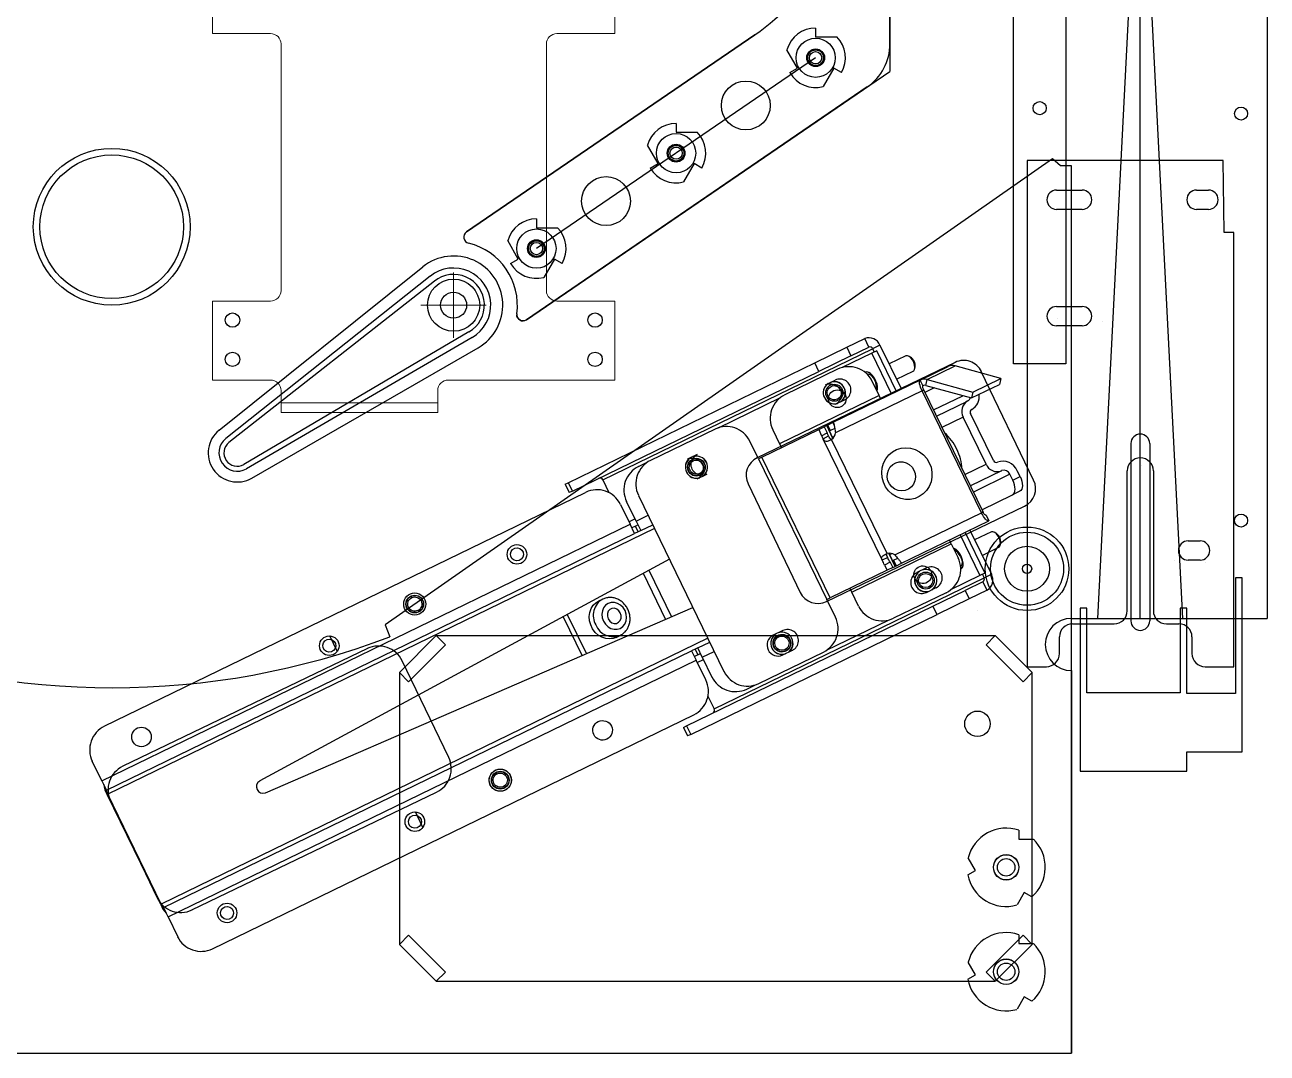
# Model space of a CAD drawing. Extents: x 375 to 395.3, y 512.5 to 558.5.
# Drawn here: x 383.35 to 395.25, y 512.5 to 522.35 of the extents above; entities that cross this region are included whole.
import ezdxf

# ---------------------------------------------------------------- set-up
doc = ezdxf.new("R2010")
doc.units = 0
doc.header["$LTSCALE"] = 2.6966
doc.header["$MEASUREMENT"] = 0
for name, color, linetype in [('Z0_BOTCOMP', 4, 'Continuous'), ('Z0_CUT250', 6, 'Continuous'), ('Z0_CUT500', 5, 'Continuous'), ('Z0_PLASTICS', 37, 'Continuous'), ('Z0_RUBBER', 6, 'Continuous'), ('Z0_TOPCOMP', 6, 'Continuous')]:
    doc.layers.add(name, color=color, linetype=linetype)

msp = doc.modelspace()

# ---------------------------------------------------------------- linework, layer by layer
at = {"layer": 'Z0_BOTCOMP', "color": 4, "linetype": 'Continuous', "lineweight": 25}
for p, q in [((392.821, 519.102), (392.821, 524.513)), ((393.321, 524.513), (393.321, 519.102)), ((390.925, 522.32), (390.925, 522.235)), ((390.925, 522.235), (391.128, 522.235)), ((390.752, 521.935), (390.65, 522.111)), ((390.678, 521.893), (390.752, 521.935)), ((391.098, 521.935), (390.997, 521.759)), ((391.172, 521.893), (391.098, 521.935)), ((389.588, 521.406), (389.588, 521.321)), ((389.588, 521.321), (389.791, 521.321)), ((389.415, 521.021), (389.313, 521.197)), ((389.341, 520.978), (389.415, 521.021)), ((389.761, 521.021), (389.659, 520.845)), ((389.835, 520.978), (389.761, 521.021)), ((392.95, 521.052), (392.95, 516.202)), ((394.83, 521.052), (392.95, 521.052)), ((394.837, 520.362), (394.83, 521.052)), ((393.233, 520.767), (393.478, 520.767)), ((394.573, 520.767), (394.688, 520.767)), ((393.14, 520.675), (393.14, 520.675)), ((393.57, 520.675), (393.57, 520.675)), ((394.48, 520.675), (394.48, 520.675)), ((394.78, 520.675), (394.78, 520.675)), ((393.478, 520.582), (393.233, 520.582)), ((394.688, 520.582), (394.573, 520.582)), ((388.25, 520.492), (388.25, 520.407)), ((388.25, 520.407), (388.453, 520.407)), ((388.077, 520.107), (387.976, 520.283)), ((394.93, 520.362), (394.837, 520.362)), ((394.93, 516.202), (394.93, 520.362)), ((388.003, 520.064), (388.077, 520.107)), ((388.423, 520.107), (388.322, 519.931)), ((388.497, 520.064), (388.423, 520.107)), ((393.233, 519.652), (393.478, 519.652)), ((393.478, 519.467), (393.233, 519.467)), ((393.241, 519.539), (393.241, 519.539)), ((393.67, 519.513), (393.67, 519.513)), ((391.224, 519.262), (391.395, 519.345)), ((391.434, 519.264), (391.395, 519.345)), ((388.885, 517.991), (391.471, 519.248)), ((390.917, 519.112), (391.224, 519.262)), ((391.463, 519.206), (391.18, 519.068)), ((391.224, 519.262), (391.263, 519.181)), ((391.263, 519.181), (391.434, 519.264)), ((391.51, 519.228), (391.463, 519.206)), ((391.653, 518.815), (391.463, 519.206)), ((391.541, 519.282), (391.471, 519.248)), ((391.471, 519.248), (391.486, 519.217)), ((391.7, 518.837), (391.51, 519.228)), ((391.541, 519.282), (391.746, 518.86)), ((388.556, 517.964), (390.917, 519.112)), ((390.956, 519.031), (390.917, 519.112)), ((391.263, 519.181), (390.956, 519.031)), ((391.788, 519.18), (391.629, 519.102)), ((391.789, 519.18), (391.788, 519.18)), ((391.804, 519.181), (391.789, 519.18)), ((391.82, 519.174), (391.804, 519.181)), ((391.833, 519.168), (391.816, 519.177)), ((391.837, 519.16), (391.82, 519.174)), ((391.852, 519.14), (391.837, 519.16)), ((391.865, 519.116), (391.852, 519.14)), ((391.873, 519.091), (391.865, 519.116)), ((391.876, 519.068), (391.873, 519.091)), ((391.992, 518.953), (392.261, 519.084)), ((392.698, 518.964), (392.261, 519.084)), ((393.321, 519.102), (392.821, 519.102)), ((388.595, 517.884), (390.956, 519.031)), ((391.134, 519.051), (390.63, 518.806)), ((391.414, 519.025), (391.399, 519.021)), ((391.414, 519.025), (391.399, 519.021)), ((391.415, 519.025), (391.402, 519.022)), ((391.432, 519.021), (391.414, 519.025)), ((391.433, 519.021), (391.414, 519.025)), ((391.433, 519.021), (391.415, 519.025)), ((391.452, 519.009), (391.432, 519.021)), ((391.452, 519.009), (391.433, 519.021)), ((391.452, 519.009), (391.433, 519.021)), ((391.471, 518.99), (391.452, 519.009)), ((391.471, 518.99), (391.452, 519.009)), ((391.471, 518.99), (391.452, 519.009)), ((391.489, 518.966), (391.471, 518.99)), ((391.489, 518.966), (391.471, 518.99)), ((391.489, 518.966), (391.471, 518.99)), ((391.503, 518.938), (391.489, 518.966)), ((391.503, 518.938), (391.489, 518.966)), ((391.503, 518.938), (391.489, 518.966)), ((391.7, 518.955), (391.86, 519.032)), ((391.86, 519.032), (391.865, 519.036)), ((391.865, 519.036), (391.873, 519.048)), ((391.873, 519.048), (391.876, 519.068)), ((391.875, 519.056), (391.878, 519.075)), ((391.927, 518.948), (392.195, 519.078)), ((391.02, 518.901), (391.112, 518.946)), ((391.927, 518.948), (391.091, 518.541)), ((391.945, 518.845), (391.115, 518.442)), ((391.533, 518.801), (391.468, 518.936)), ((391.513, 518.91), (391.503, 518.938)), ((391.513, 518.909), (391.503, 518.938)), ((391.513, 518.909), (391.503, 518.938)), ((391.518, 518.882), (391.513, 518.91)), ((391.518, 518.882), (391.513, 518.909)), ((391.518, 518.882), (391.513, 518.909)), ((391.513, 518.843), (391.517, 518.858)), ((391.513, 518.843), (391.517, 518.858)), ((391.513, 518.843), (391.517, 518.857)), ((391.517, 518.857), (391.518, 518.882)), ((391.517, 518.858), (391.518, 518.882)), ((391.517, 518.858), (391.518, 518.882)), ((391.92, 518.936), (391.923, 518.943)), ((391.92, 518.925), (391.92, 518.936)), ((391.921, 518.912), (391.92, 518.925)), ((391.925, 518.897), (391.921, 518.912)), ((391.923, 518.943), (391.927, 518.948)), ((391.93, 518.88), (391.925, 518.897)), ((391.953, 518.894), (391.927, 518.948)), ((391.937, 518.863), (391.93, 518.88)), ((391.945, 518.845), (391.937, 518.863)), ((391.96, 518.853), (391.945, 518.845)), ((392.513, 517.676), (391.945, 518.845)), ((391.951, 518.889), (391.952, 518.892)), ((391.951, 518.885), (391.951, 518.889)), ((391.951, 518.88), (391.951, 518.885)), ((391.952, 518.873), (391.951, 518.88)), ((391.952, 518.892), (391.953, 518.894)), ((391.955, 518.867), (391.952, 518.873)), ((391.957, 518.86), (391.955, 518.867)), ((391.96, 518.853), (391.957, 518.86)), ((392.529, 517.684), (391.96, 518.853)), ((392.061, 518.874), (391.971, 518.83)), ((391.979, 518.896), (391.992, 518.953)), ((391.979, 518.896), (392.417, 518.776)), ((391.992, 518.953), (392.43, 518.833)), ((392.417, 518.776), (392.685, 518.906)), ((392.43, 518.833), (392.698, 518.964)), ((392.698, 518.964), (392.685, 518.906)), ((389.994, 518.491), (390.587, 518.78)), ((391.533, 518.801), (390.58, 518.337)), ((391.204, 518.757), (391.112, 518.713)), ((391.551, 518.765), (391.533, 518.801)), ((392.053, 518.661), (392.335, 518.798)), ((392.082, 518.602), (392.381, 518.747)), ((392.381, 518.747), (392.381, 518.747)), ((392.43, 518.833), (392.417, 518.776)), ((392.628, 518.176), (392.409, 518.626)), ((392.42, 518.666), (392.42, 518.666)), ((390.954, 518.474), (391.008, 518.501)), ((391.031, 518.512), (391.008, 518.501)), ((391.008, 518.501), (391.036, 518.441)), ((391.035, 518.514), (391.031, 518.512)), ((391.031, 518.512), (391.091, 518.389)), ((391.031, 518.512), (391.031, 518.512)), ((391.091, 518.389), (391.031, 518.512)), ((391.041, 518.517), (391.035, 518.514)), ((391.061, 518.46), (391.035, 518.514)), ((391.091, 518.541), (391.041, 518.517)), ((391.068, 518.463), (391.041, 518.517)), ((391.102, 518.517), (391.091, 518.541)), ((392.339, 518.592), (392.135, 518.493)), ((392.558, 518.142), (392.339, 518.592)), ((389.961, 518.478), (389.343, 518.178)), ((390.409, 518.209), (390.954, 518.474)), ((390.514, 518.472), (390.58, 518.337)), ((390.954, 518.474), (390.982, 518.414)), ((390.982, 518.414), (391.036, 518.441)), ((390.995, 518.386), (391.562, 517.221)), ((390.996, 518.385), (391.049, 518.412)), ((391.061, 518.46), (391.057, 518.458)), ((391.068, 518.463), (391.061, 518.46)), ((391.11, 518.483), (391.068, 518.463)), ((391.609, 517.285), (391.078, 518.378)), ((391.086, 518.4), (391.106, 518.409)), ((390.377, 518.194), (390.295, 518.363)), ((390.58, 518.337), (390.598, 518.301)), ((391.625, 518.23), (391.66, 518.259)), ((391.66, 518.259), (391.7, 518.281)), ((391.7, 518.281), (391.744, 518.295)), ((391.744, 518.295), (391.789, 518.299)), ((391.789, 518.299), (391.835, 518.295)), ((391.835, 518.295), (391.879, 518.282)), ((391.879, 518.282), (391.921, 518.261)), ((391.921, 518.261), (391.958, 518.232)), ((392.231, 518.297), (392.246, 518.268)), ((392.246, 518.268), (392.258, 518.24)), ((389.229, 518.119), (389.312, 518.16)), ((389.791, 518.234), (389.698, 518.189)), ((390.409, 518.209), (390.377, 518.194)), ((390.377, 518.194), (391.033, 516.845)), ((391.065, 516.86), (390.409, 518.209)), ((391.562, 518.108), (391.576, 518.153)), ((391.576, 518.153), (391.597, 518.194)), ((391.597, 518.194), (391.625, 518.23)), ((391.639, 518.115), (391.663, 518.139)), ((391.663, 518.139), (391.692, 518.155)), ((391.692, 518.155), (391.725, 518.164)), ((391.725, 518.164), (391.759, 518.164)), ((391.759, 518.164), (391.792, 518.155)), ((391.792, 518.155), (391.822, 518.138)), ((391.822, 518.138), (391.848, 518.114)), ((391.958, 518.232), (391.989, 518.197)), ((391.989, 518.197), (392.014, 518.156)), ((392.014, 518.156), (392.031, 518.112)), ((392.354, 518.043), (392.558, 518.142)), ((392.666, 518.16), (392.666, 518.16)), ((389.79, 518), (389.882, 518.045)), ((391.558, 518.062), (391.562, 518.108)), ((391.562, 518.014), (391.558, 518.062)), ((391.575, 517.969), (391.562, 518.014)), ((391.611, 518.018), (391.612, 518.052)), ((391.618, 517.983), (391.611, 518.018)), ((391.612, 518.052), (391.622, 518.086)), ((391.622, 518.086), (391.639, 518.115)), ((391.848, 518.114), (391.867, 518.084)), ((391.867, 518.084), (391.878, 518.051)), ((391.882, 518.016), (391.876, 517.982)), ((391.878, 518.051), (391.882, 518.016)), ((392.039, 518.018), (392.03, 517.972)), ((392.031, 518.112), (392.039, 518.065)), ((392.039, 518.065), (392.039, 518.018)), ((392.705, 518.079), (392.407, 517.934)), ((392.786, 518.045), (392.436, 517.875)), ((392.705, 518.079), (392.705, 518.079)), ((392.813, 517.989), (392.786, 518.045)), ((392.813, 517.989), (392.883, 518.023)), ((392.883, 518.023), (392.856, 518.079)), ((392.883, 518.023), (392.893, 518)), ((393.91, 516.737), (393.91, 518.077)), ((394.051, 518.129), (394.051, 518.129)), ((394.16, 518.077), (394.16, 516.737)), ((388.526, 517.95), (388.556, 517.964)), ((388.526, 517.95), (388.565, 517.869)), ((388.556, 517.964), (388.595, 517.884)), ((388.885, 517.991), (388.944, 517.869)), ((391.595, 517.926), (391.575, 517.969)), ((391.624, 517.888), (391.595, 517.926)), ((391.634, 517.952), (391.618, 517.983)), ((391.656, 517.925), (391.634, 517.952)), ((391.684, 517.904), (391.656, 517.925)), ((391.716, 517.891), (391.684, 517.904)), ((391.815, 517.903), (391.784, 517.891)), ((391.842, 517.924), (391.815, 517.903)), ((391.863, 517.95), (391.842, 517.924)), ((391.876, 517.982), (391.863, 517.95)), ((392.013, 517.929), (391.988, 517.89)), ((392.03, 517.972), (392.013, 517.929)), ((392.823, 517.966), (392.813, 517.989)), ((392.83, 517.943), (392.823, 517.966)), ((392.834, 517.921), (392.83, 517.943)), ((392.835, 517.901), (392.834, 517.921)), ((392.834, 517.883), (392.835, 517.901)), ((392.899, 517.902), (392.892, 517.89)), ((392.893, 518), (392.9, 517.978)), ((392.904, 517.917), (392.899, 517.902)), ((392.9, 517.978), (392.904, 517.956)), ((392.904, 517.956), (392.905, 517.935)), ((392.905, 517.935), (392.904, 517.917)), ((384.111, 515.631), (388.72, 517.872)), ((388.595, 517.884), (388.565, 517.869)), ((389.205, 517.596), (389.113, 517.785)), ((389.227, 517.843), (390.047, 516.157)), ((391.658, 517.855), (391.624, 517.888)), ((391.698, 517.83), (391.658, 517.855)), ((391.741, 517.813), (391.698, 517.83)), ((391.75, 517.886), (391.716, 517.891)), ((391.786, 517.804), (391.741, 517.813)), ((391.784, 517.891), (391.75, 517.886)), ((391.832, 517.805), (391.786, 517.804)), ((391.877, 517.814), (391.832, 517.805)), ((391.918, 517.832), (391.877, 517.814)), ((391.956, 517.858), (391.918, 517.832)), ((391.988, 517.89), (391.956, 517.858)), ((392.518, 517.706), (392.812, 517.849)), ((392.882, 517.883), (392.812, 517.849)), ((392.812, 517.849), (392.821, 517.856)), ((392.821, 517.856), (392.829, 517.868)), ((392.829, 517.868), (392.834, 517.883)), ((392.892, 517.89), (392.882, 517.883)), ((389.055, 517.757), (389.147, 517.567)), ((391.682, 517.272), (392.513, 517.676)), ((392.529, 517.684), (392.513, 517.676)), ((392.522, 517.659), (392.513, 517.676)), ((392.532, 517.642), (392.522, 517.659)), ((392.532, 517.677), (392.529, 517.684)), ((392.536, 517.67), (392.532, 517.677)), ((392.54, 517.664), (392.536, 517.67)), ((392.544, 517.66), (392.54, 517.664)), ((392.548, 517.656), (392.544, 517.66)), ((392.552, 517.653), (392.548, 517.656)), ((384.088, 515.108), (389.147, 517.567)), ((389.136, 517.59), (389.194, 517.619)), ((389.19, 517.478), (389.147, 517.567)), ((389.199, 517.549), (389.164, 517.532)), ((389.199, 517.549), (389.222, 517.56)), ((389.225, 517.495), (389.199, 517.549)), ((389.205, 517.596), (389.32, 517.652)), ((389.205, 517.596), (389.249, 517.506)), ((389.249, 517.506), (389.364, 517.562)), ((391.742, 517.19), (392.583, 517.599)), ((392.542, 517.628), (392.532, 517.642)), ((392.552, 517.616), (392.542, 517.628)), ((392.555, 517.652), (392.552, 517.653)), ((392.561, 517.607), (392.552, 517.616)), ((392.557, 517.653), (392.555, 517.652)), ((392.557, 517.653), (392.583, 517.599)), ((392.57, 517.601), (392.561, 517.607)), ((392.577, 517.598), (392.57, 517.601)), ((392.583, 517.599), (392.577, 517.598)), ((384.131, 515.018), (389.19, 517.478)), ((389.381, 517.527), (384.145, 514.981)), ((389.225, 517.495), (389.19, 517.478)), ((389.249, 517.506), (389.225, 517.495)), ((392.309, 517.466), (392.499, 517.074)), ((392.356, 517.488), (392.546, 517.097)), ((392.402, 517.511), (392.608, 517.088)), ((392.608, 517.494), (392.448, 517.416)), ((392.609, 517.494), (392.608, 517.494)), ((392.623, 517.495), (392.609, 517.494)), ((392.64, 517.488), (392.623, 517.495)), ((392.652, 517.481), (392.636, 517.49)), ((392.657, 517.474), (392.64, 517.488)), ((392.672, 517.453), (392.657, 517.474)), ((392.685, 517.43), (392.672, 517.453)), ((392.693, 517.405), (392.685, 517.43)), ((391.271, 516.916), (392.224, 517.38)), ((392.224, 517.38), (392.207, 517.416)), ((392.224, 517.38), (392.29, 517.245)), ((392.252, 517.335), (392.245, 517.338)), ((392.252, 517.335), (392.245, 517.337)), ((392.252, 517.335), (392.245, 517.337)), ((392.272, 517.323), (392.252, 517.335)), ((392.272, 517.323), (392.252, 517.335)), ((392.272, 517.323), (392.252, 517.335)), ((392.291, 517.304), (392.272, 517.323)), ((392.291, 517.304), (392.272, 517.323)), ((392.291, 517.304), (392.272, 517.323)), ((392.309, 517.28), (392.291, 517.304)), ((392.309, 517.28), (392.291, 517.304)), ((392.308, 517.28), (392.291, 517.304)), ((392.52, 517.268), (392.68, 517.346)), ((392.68, 517.346), (392.685, 517.349)), ((392.685, 517.349), (392.693, 517.362)), ((392.696, 517.381), (392.693, 517.405)), ((392.693, 517.362), (392.696, 517.381)), ((392.695, 517.37), (392.698, 517.388)), ((394.493, 517.407), (394.608, 517.407)), ((389.524, 517.233), (385.6, 515.107)), ((391.616, 517.248), (391.562, 517.221)), ((391.638, 517.203), (391.584, 517.176)), ((391.626, 517.288), (391.687, 517.163)), ((391.687, 517.163), (391.626, 517.288)), ((391.632, 517.275), (391.654, 517.286)), ((391.638, 517.203), (391.663, 517.151)), ((391.665, 517.219), (391.661, 517.217)), ((391.665, 517.219), (391.672, 517.222)), ((391.691, 517.165), (391.665, 517.219)), ((391.672, 517.222), (391.711, 517.241)), ((391.698, 517.168), (391.672, 517.222)), ((391.698, 517.168), (391.742, 517.19)), ((392.323, 517.252), (392.308, 517.28)), ((392.323, 517.252), (392.309, 517.28)), ((392.323, 517.252), (392.309, 517.28)), ((392.311, 517.258), (392.321, 517.231)), ((392.326, 517.182), (392.32, 517.165)), ((392.321, 517.231), (392.327, 517.205)), ((392.333, 517.223), (392.323, 517.252)), ((392.333, 517.223), (392.323, 517.252)), ((392.333, 517.223), (392.323, 517.252)), ((392.327, 517.205), (392.326, 517.182)), ((392.337, 517.196), (392.333, 517.223)), ((392.338, 517.196), (392.333, 517.223)), ((392.338, 517.196), (392.333, 517.223)), ((392.337, 517.171), (392.338, 517.196)), ((392.337, 517.171), (392.338, 517.196)), ((392.337, 517.171), (392.337, 517.196)), ((394.361, 517.221), (394.361, 517.221)), ((394.608, 517.222), (394.493, 517.222)), ((394.661, 517.203), (394.661, 517.203)), ((389.273, 517.097), (389.488, 516.654)), ((389.327, 517.126), (389.545, 516.679)), ((391.609, 517.125), (391.065, 516.86)), ((391.584, 517.176), (391.609, 517.125)), ((391.663, 517.151), (391.609, 517.125)), ((391.663, 517.151), (391.687, 517.163)), ((391.691, 517.165), (391.687, 517.163)), ((391.687, 517.163), (391.687, 517.163)), ((391.691, 517.165), (391.698, 517.168)), ((391.987, 517.148), (391.895, 517.103)), ((392.499, 517.074), (392.217, 516.937)), ((392.32, 517.165), (392.314, 517.157)), ((392.315, 517.138), (392.319, 517.14)), ((392.315, 517.138), (392.32, 517.14)), ((392.317, 517.139), (392.319, 517.14)), ((392.319, 517.14), (392.33, 517.152)), ((392.319, 517.14), (392.331, 517.152)), ((392.32, 517.14), (392.331, 517.152)), ((392.33, 517.152), (392.337, 517.171)), ((392.331, 517.152), (392.337, 517.171)), ((392.331, 517.152), (392.337, 517.171)), ((392.546, 517.097), (392.499, 517.074)), ((392.522, 517.086), (392.538, 517.054)), ((392.538, 517.054), (392.608, 517.088)), ((389.952, 515.797), (392.538, 517.054)), ((391.253, 516.952), (391.271, 516.916)), ((391.986, 516.914), (392.079, 516.959)), ((392.528, 517.016), (392.356, 516.932)), ((392.567, 516.935), (392.528, 517.016)), ((388.821, 516.815), (388.844, 516.829)), ((388.885, 516.848), (388.845, 516.829)), ((391.033, 516.845), (391.065, 516.86)), ((391.115, 516.676), (391.033, 516.845)), ((391.337, 516.781), (391.271, 516.916)), ((392.174, 516.911), (391.671, 516.666)), ((392.049, 516.783), (392.356, 516.932)), ((392.396, 516.851), (392.088, 516.702)), ((392.356, 516.932), (392.396, 516.851)), ((392.567, 516.935), (392.396, 516.851)), ((385.655, 514.994), (389.75, 516.768)), ((388.757, 516.682), (388.762, 516.722)), ((388.762, 516.722), (388.775, 516.758)), ((388.775, 516.758), (388.795, 516.79)), ((388.795, 516.79), (388.821, 516.815)), ((388.882, 516.737), (388.878, 516.705)), ((388.878, 516.705), (388.881, 516.671)), ((388.894, 516.767), (388.882, 516.737)), ((388.913, 516.791), (388.894, 516.767)), ((388.938, 516.808), (388.913, 516.791)), ((388.938, 516.733), (388.93, 516.71)), ((388.93, 516.71), (388.93, 516.685)), ((388.967, 516.817), (388.938, 516.808)), ((388.954, 516.75), (388.938, 516.733)), ((388.974, 516.76), (388.954, 516.75)), ((388.997, 516.817), (388.967, 516.817)), ((388.997, 516.761), (388.974, 516.76)), ((389.028, 516.808), (388.997, 516.817)), ((389.02, 516.754), (388.997, 516.761)), ((389.04, 516.738), (389.02, 516.754)), ((389.056, 516.792), (389.028, 516.808)), ((389.054, 516.717), (389.04, 516.738)), ((389.062, 516.692), (389.054, 516.717)), ((389.081, 516.768), (389.056, 516.792)), ((389.099, 516.739), (389.081, 516.768)), ((389.111, 516.706), (389.099, 516.739)), ((389.114, 516.672), (389.111, 516.706)), ((389.688, 515.635), (392.049, 516.783)), ((392.088, 516.702), (392.049, 516.783)), ((388.505, 516.681), (388.687, 516.307)), ((388.545, 516.702), (388.729, 516.325)), ((388.76, 516.642), (388.757, 516.682)), ((388.77, 516.602), (388.76, 516.642)), ((388.789, 516.565), (388.77, 516.602)), ((388.881, 516.671), (388.893, 516.638)), ((388.893, 516.638), (388.911, 516.609)), ((388.911, 516.609), (388.936, 516.585)), ((388.93, 516.685), (388.938, 516.66)), ((388.936, 516.585), (388.964, 516.569)), ((388.938, 516.66), (388.952, 516.639)), ((388.952, 516.639), (388.972, 516.623)), ((388.972, 516.623), (388.995, 516.616)), ((388.995, 516.616), (389.018, 516.617)), ((389.018, 516.617), (389.038, 516.627)), ((389.038, 516.627), (389.054, 516.644)), ((389.054, 516.644), (389.062, 516.667)), ((389.054, 516.569), (389.079, 516.586)), ((389.062, 516.667), (389.062, 516.692)), ((389.079, 516.586), (389.098, 516.61)), ((389.098, 516.61), (389.11, 516.64)), ((389.11, 516.64), (389.114, 516.672)), ((389.728, 515.554), (392.088, 516.702)), ((391.03, 516.36), (391.624, 516.649)), ((393.385, 516.612), (393.785, 516.612)), ((394.285, 516.612), (394.405, 516.612)), ((389.893, 516.474), (384.657, 513.928)), ((386.342, 516.35), (386.271, 516.497)), ((388.813, 516.531), (388.789, 516.565)), ((388.843, 516.504), (388.813, 516.531)), ((388.878, 516.484), (388.843, 516.504)), ((388.914, 516.471), (388.878, 516.484)), ((388.951, 516.468), (388.914, 516.471)), ((388.987, 516.473), (388.951, 516.468)), ((388.964, 516.569), (388.995, 516.56)), ((389.013, 516.483), (388.987, 516.473)), ((388.995, 516.56), (389.025, 516.56)), ((389.013, 516.483), (389.053, 516.502)), ((389.025, 516.56), (389.054, 516.569)), ((390.611, 516.548), (390.518, 516.503)), ((393.26, 516.327), (393.26, 516.487)), ((394.53, 516.487), (394.53, 516.327)), ((384.678, 513.894), (389.737, 516.354)), ((389.772, 516.371), (389.737, 516.354)), ((389.737, 516.354), (389.78, 516.264)), ((389.795, 516.382), (389.772, 516.371)), ((389.772, 516.371), (389.798, 516.317)), ((389.795, 516.382), (389.91, 516.438)), ((389.839, 516.293), (389.795, 516.382)), ((389.839, 516.293), (389.954, 516.349)), ((390.61, 516.314), (390.702, 516.359)), ((384.722, 513.805), (389.78, 516.264)), ((389.798, 516.317), (389.763, 516.3)), ((389.872, 516.075), (389.78, 516.264)), ((389.791, 516.241), (389.85, 516.27)), ((389.798, 516.317), (389.821, 516.328)), ((389.839, 516.293), (389.931, 516.103)), ((390.381, 516.042), (391, 516.342)), ((392.95, 516.202), (393.135, 516.202)), ((394.655, 516.202), (394.93, 516.202)), ((390.265, 515.988), (390.348, 516.028)), ((389.893, 515.919), (389.952, 515.797)), ((385.148, 513.5), (389.757, 515.741)), ((389.658, 515.621), (389.688, 515.635)), ((389.688, 515.635), (389.728, 515.554)), ((389.658, 515.621), (389.698, 515.54)), ((389.728, 515.554), (389.698, 515.54)), ((384.088, 515.108), (383.996, 515.297)), ((384.088, 515.108), (384.131, 515.018)), ((384.131, 515.018), (384.105, 515.072)), ((384.105, 515.072), (384.105, 515.072)), ((384.131, 515.018), (384.131, 515.018)), ((384.145, 514.981), (384.139, 514.978)), ((384.651, 513.925), (384.139, 514.978)), ((384.657, 513.928), (384.145, 514.981)), ((387.162, 514.663), (387.091, 514.811)), ((392.871, 514.635), (392.871, 514.55)), ((392.871, 514.55), (393.01, 514.55)), ((392.456, 514.25), (392.386, 514.371)), ((392.382, 514.208), (392.456, 514.25)), ((392.923, 514.04), (392.854, 513.92)), ((392.997, 513.998), (392.923, 514.04)), ((384.657, 513.928), (384.651, 513.925)), ((384.722, 513.805), (384.678, 513.894)), ((384.678, 513.894), (384.678, 513.894)), ((384.678, 513.894), (384.704, 513.84)), ((384.704, 513.84), (384.704, 513.84)), ((384.722, 513.805), (384.814, 513.615)), ((392.871, 513.635), (392.871, 513.55)), ((392.871, 513.55), (393.01, 513.55)), ((392.456, 513.25), (392.386, 513.371)), ((392.382, 513.208), (392.456, 513.25)), ((392.923, 513.04), (392.854, 512.92)), ((392.997, 512.998), (392.923, 513.04))]:
    msp.add_line(p, q, dxfattribs=at)
at = {"layer": 'Z0_BOTCOMP', "color": 4, "linetype": 'Continuous', "lineweight": 5}
for p, q in [((385.148, 522.267), (385.148, 523.022)), ((389.002, 523.022), (389.002, 522.267)), ((385.148, 522.267), (385.704, 522.267)), ((388.447, 522.267), (389.002, 522.267)), ((385.804, 519.804), (385.804, 522.167)), ((388.346, 519.804), (388.346, 522.167)), ((387.457, 519.352), (387.457, 519.977)), ((385.704, 519.704), (385.148, 519.704)), ((385.148, 518.948), (385.148, 519.704)), ((389.002, 519.704), (388.447, 519.704)), ((389.002, 518.948), (389.002, 519.704)), ((387.77, 519.665), (387.144, 519.665)), ((385.148, 518.948), (385.704, 518.948)), ((385.804, 518.848), (385.804, 518.638)), ((387.305, 518.638), (387.305, 518.848)), ((387.406, 518.948), (389.002, 518.948)), ((385.804, 518.731), (387.305, 518.731)), ((385.804, 518.638), (387.305, 518.638)), ((392.48, 516.737), (392.48, 516.737)), ((392.48, 516.737), (392.48, 516.737))]:
    msp.add_line(p, q, dxfattribs=at)
at = {"layer": 'Z0_BOTCOMP', "color": 4, "linetype": 'Continuous', "lineweight": 25}
for centre, radius in [((390.925, 522.035), 0.085), ((390.925, 522.035), 0.059), ((389.588, 521.121), 0.085), ((389.588, 521.121), 0.059), ((388.25, 520.207), 0.085), ((388.25, 520.207), 0.059), ((391.104, 518.826), 0.082), ((388.064, 517.278), 0.0938), ((391.979, 517.027), 0.082), ((391.979, 517.027), 0.068), ((387.085, 516.802), 0.106), ((387.085, 516.802), 0.106), ((386.266, 516.403), 0.0938), ((384.467, 515.529), 0.0938), ((387.904, 515.115), 0.106), ((387.086, 514.717), 0.0938), ((392.75, 514.28), 0.121), ((392.75, 514.28), 0.0835), ((385.287, 513.843), 0.0938), ((392.75, 513.28), 0.121), ((392.75, 513.28), 0.0835)]:
    msp.add_circle(centre, radius, dxfattribs=at)
for centre, radius, start, end in [((390.925, 522.035), 0.285, 90, 164.5679), ((390.925, 522.035), 0.285, -30, 44.5679), ((390.925, 522.035), 0.285, -150, -75.4321), ((389.588, 521.121), 0.285, 90, 164.5679), ((389.588, 521.121), 0.285, -30, 44.5679), ((389.588, 521.121), 0.285, -150, -75.4321), ((393.233, 520.675), 0.0925, 90, 180), ((393.478, 520.675), 0.0925, 0, 90), ((394.573, 520.675), 0.0925, 90, 180), ((394.688, 520.675), 0.0925, 0, 90), ((393.233, 520.675), 0.0925, 180, -90), ((393.478, 520.675), 0.0925, -90, 0), ((394.573, 520.675), 0.0925, 180, -90), ((394.688, 520.675), 0.0925, -90, 0), ((388.25, 520.207), 0.285, 90, 164.5679), ((388.25, 520.207), 0.285, -30, 44.5679), ((388.25, 520.207), 0.285, -150, -75.4321), ((393.233, 519.56), 0.0925, 90, 180), ((393.233, 519.56), 0.0925, 180, -90), ((393.478, 519.56), 0.0925, 0, 90), ((393.478, 519.56), 0.0925, -90, 0), ((389.452, 517.953), 0.25, 115.9302, -154.0693), ((394.035, 518.077), 0.125, 90, 180), ((394.035, 518.077), 0.125, 0, 90), ((394.493, 517.315), 0.0925, 90, 180), ((394.493, 517.315), 0.0925, 180, -90), ((394.608, 517.315), 0.0925, 0, 90), ((394.608, 517.315), 0.0925, -90, 0), ((392.065, 517.135), 0.25, -64.0694, 25.9303), ((391.561, 516.891), 0.25, -154.0696, -64.0695), ((393.785, 516.737), 0.125, -90, 0), ((394.285, 516.737), 0.125, 180, -90), ((393.385, 516.487), 0.125, 90, 180), ((394.405, 516.487), 0.125, 0, 90), ((390.564, 516.409), 0.105, 115.9304, -64.0696), ((393.135, 516.327), 0.125, -90, 0), ((394.655, 516.327), 0.125, 180, -90), ((390.272, 516.266), 0.25, -154.0693, -64.0696), ((390.156, 516.213), 0.25, -154.0696, -64.0696), ((392.75, 514.28), 0.375, 71.1354, 166.023), ((392.75, 514.28), 0.375, -48.8646, 46.023), ((392.75, 514.28), 0.375, -168.8646, -73.977), ((385.038, 513.725), 0.25, -154.0699, -64.0693), ((392.75, 513.28), 0.375, 71.1354, 166.023), ((392.75, 513.28), 0.375, -48.8646, 46.023), ((392.75, 513.28), 0.375, -168.8646, -73.977)]:
    msp.add_arc(centre, radius, start, end, dxfattribs=at)
for centre, major_axis, start_param, end_param in [((387.457, 519.665), (-0.25, 0), 4.712389, 10.995574), ((388.812, 519.522), (-0.069, 0), 4.712389, 10.995574), ((391.436, 519.24), (0.105, 0.042), 0, 1.560525), ((388.812, 519.146), (-0.069, 0), 4.712389, 10.995574), ((391.445, 519.238), (0.0261, 0.0106), 0, 1.560466), ((391.243, 518.826), (-0.109, 0.225), 4.712389, 6.28318), ((391.78, 519.085), (0.0979, -0.01), 0, 1.107818), ((392.236, 518.994), (0.025, 0.0898), 0, 0.721327), ((391.403, 518.918), (0.0876, 0.0261), 0, 1.166155), ((391.104, 518.826), (-0.059, 0.0881), 0, 2.866652), ((391.104, 518.826), (-0.0866, -0.0619), 4.712389, 7.517903), ((391.104, 518.826), (0.0612, 0.0297), 4.712389, 10.995574), ((391.104, 518.826), (0.105, -0.013), 0, 2.012069), ((391.104, 518.826), (0.0866, 0.0619), 4.712389, 7.517925), ((391.158, 518.852), (0.0459, -0.0944), 0, 3.141593), ((391.387, 518.884), (0.118, -0.024), 0, 0.726157), ((391.967, 518.864), (0.025, 0.0898), 0, 0.721358), ((391.969, 518.86), (-0.0359, 0.01), 4.712389, 5.433891), ((390.739, 518.581), (-0.109, 0.225), 0, 1.570805), ((391.104, 518.826), (0.0881, 0.059), 4.712389, 5.567043), ((392.438, 518.649), (-0.0576, 0.0984), 0, 1.56049), ((392.357, 518.795), (0.0475, 0.0239), 4.712389, 5.506865), ((392.355, 518.787), (0.065, -0.121), 0, 1.254608), ((392.435, 518.641), (-0.0254, -0.0148), 4.712389, 6.272931), ((390.07, 518.253), (-0.109, 0.225), 4.712389, 6.28318), ((389.716, 517.809), (1.28, 0.576), 0, 0.022713), ((389.769, 517.836), (1.28, 0.576), 0, 0.022713), ((391.031, 518.448), (0.0698, 0.0467), 4.712389, 5.621516), ((391.811, 518.057), (0.468, 0.227), 0, 0.382714), ((391.811, 518.057), (0.518, 0.037), 0, 0.382714), ((389.783, 518.113), (-0.0619, 0.0866), 0, 2.805514), ((389.783, 518.113), (-0.059, 0.0881), 0, 0.854654), ((389.783, 518.113), (0.0737, 0.0359), 4.712389, 10.995574), ((389.783, 518.113), (0.0612, 0.0297), 4.712389, 10.995574), ((389.783, 518.113), (0.0881, 0.059), 4.712389, 7.579062), ((389.783, 518.113), (0.0866, 0.0619), 4.712389, 7.517925), ((392.663, 518.185), (0.043, -0.106), 4.712389, 6.272879), ((392.655, 518.187), (-0.0272, -0.0111), 0, 1.560542), ((392.72, 518.024), (0.136, 0.055), 0, 1.560516), ((388.859, 517.981), (-0.0106, 0.0261), 4.712389, 6.272943), ((389.338, 517.894), (-0.109, 0.225), 0, 1.570805), ((389.783, 518.113), (-0.105, 0.013), 0, 2.012038), ((392.728, 518.022), (0.0575, 0.0234), 0, 1.560536), ((388.83, 517.647), (0.225, 0.109), 0, 1.570791), ((392.6, 517.398), (0.01, 0.0979), 4.712389, 5.820207), ((392.199, 517.213), (-0.045, 0.111), 4.712389, 5.438546), ((390.301, 516.554), (1.284, 0.622), 0, 0.035247), ((391.632, 517.204), (0.0504, 0.068), 0, 0.911864), ((390.357, 516.582), (1.281, 0.621), 0, 0.035327), ((391.941, 517.008), (-0.0944, -0.0459), 4.712389, 7.853982), ((391.979, 517.027), (-0.0619, 0.0866), 0, 2.805514), ((391.979, 517.027), (-0.059, 0.0881), 0, 0.854654), ((391.979, 517.027), (0.0881, 0.059), 4.712389, 7.579062), ((391.979, 517.027), (0.0619, -0.0866), 0, 2.805536), ((392.033, 517.053), (0.0459, -0.0944), 0, 3.141593), ((392.51, 517.032), (0.0974, 0.057), 4.712389, 6.272886), ((391.979, 517.027), (-0.013, -0.105), 4.712389, 6.724427), ((392.513, 517.04), (0.0142, -0.0243), 0, 1.560353), ((387.085, 516.802), (0.0737, 0.0359), 4.712389, 10.995574), ((388.974, 516.693), (-0.089, 0.156), 0, 1.578379), ((388.986, 516.669), (0.066, -0.167), 4.712389, 6.2821), ((390.89, 516.567), (0.109, -0.225), 0, 1.570791), ((390.602, 516.427), (-0.0866, -0.0619), 4.712389, 7.517903), ((390.602, 516.427), (-0.0881, -0.059), 4.712389, 5.567043), ((390.602, 516.427), (0.0881, 0.059), 4.712389, 7.579062), ((390.602, 516.427), (0.0866, 0.0619), 4.712389, 7.517925), ((390.656, 516.453), (0.0459, -0.0944), 0, 3.141593), ((390.602, 516.427), (-0.013, -0.105), 4.712389, 6.724427), ((389.648, 515.966), (0.225, 0.109), 4.712389, 6.28318), ((389.928, 515.783), (0.0142, -0.0243), 0, 1.560441), ((388.884, 515.592), (0.0843, 0.041), 4.712389, 10.995574), ((384.221, 515.406), (-0.109, 0.225), 0, 1.570805), ((387.904, 515.115), (0.0612, 0.0297), 4.712389, 10.995574), ((384.341, 515.104), (0.032, -0.236), 4.712389, 5.135518), ((385.63, 515.052), (-0.0548, -0.03), 4.712389, 7.756973), ((384.225, 515.031), (-0.0934, -0.0125), 0, 0.423202), ((384.875, 514.006), (-0.224, -0.081), 0, 0.423129), ((384.746, 513.96), (-0.0886, -0.0323), 0, 0.423202)]:
    msp.add_ellipse(centre, major_axis=major_axis, ratio=1, start_param=start_param, end_param=end_param, dxfattribs=at)
for centre, major_axis in [((385.339, 519.522), (0, 0.069)), ((385.339, 519.146), (0, 0.069)), ((387.085, 516.802), (0.0297, -0.0612)), ((390.602, 516.427), (0.0359, -0.0737)), ((390.602, 516.427), (0.0297, -0.0612)), ((387.904, 515.115), (0.0464, -0.0953)), ((387.904, 515.115), (0.0359, -0.0737))]:
    msp.add_ellipse(centre, major_axis=major_axis, ratio=1, dxfattribs=at)
at = {"layer": 'Z0_BOTCOMP', "color": 4, "linetype": 'Continuous', "lineweight": 25, "extrusion": (0, 0, -1)}
for centre, major_axis, start_param, end_param in [((391.066, 518.807), (0.0944, 0.0459), 4.712389, 7.853982), ((389.744, 518.095), (0.0944, 0.0459), 4.712389, 7.853982), ((389.837, 518.14), (0.0459, -0.0944), 0, 3.141593)]:
    msp.add_ellipse(centre, major_axis=major_axis, ratio=1, start_param=start_param, end_param=end_param, dxfattribs=at)
at = {"layer": 'Z0_BOTCOMP', "color": 4, "linetype": 'Continuous', "lineweight": 5}
for points in [[(385.775, 522.237), (385.756, 522.256), (385.73, 522.267), (385.704, 522.267)], [(385.804, 522.167), (385.804, 522.193), (385.793, 522.219), (385.775, 522.237)], [(388.376, 522.237), (388.357, 522.219), (388.346, 522.193), (388.346, 522.167)], [(388.447, 522.267), (388.42, 522.267), (388.395, 522.256), (388.376, 522.237)], [(385.775, 519.734), (385.793, 519.752), (385.804, 519.778), (385.804, 519.804)], [(388.346, 519.804), (388.346, 519.778), (388.357, 519.752), (388.376, 519.734)], [(385.704, 519.704), (385.73, 519.704), (385.756, 519.715), (385.775, 519.734)], [(388.376, 519.734), (388.395, 519.715), (388.42, 519.704), (388.447, 519.704)], [(385.775, 518.919), (385.756, 518.938), (385.73, 518.948), (385.704, 518.948)], [(385.804, 518.848), (385.804, 518.875), (385.793, 518.9), (385.775, 518.919)], [(387.335, 518.919), (387.316, 518.9), (387.305, 518.875), (387.305, 518.848)], [(387.406, 518.948), (387.379, 518.948), (387.354, 518.938), (387.335, 518.919)]]:
    msp.add_open_spline(points, degree=3, dxfattribs=at)
at = {"layer": 'Z0_BOTCOMP', "color": 4, "linetype": 'Continuous', "lineweight": 25}
for points, knots in [([(391.091, 518.541), (391.092, 518.541), (391.093, 518.541), (391.097, 518.535), (391.1, 518.526), (391.103, 518.516), (391.105, 518.502), (391.108, 518.486), (391.111, 518.465), (391.114, 518.45), (391.115, 518.442)], [0, 0, 0, 0, 0.148994, 0.281429, 0.398041, 0.499918, 0.59916, 0.715052, 0.848475, 1, 1, 1, 1]), ([(391.078, 518.378), (391.072, 518.375), (391.06, 518.369), (391.042, 518.362), (391.024, 518.357), (391.006, 518.365), (391, 518.378), (390.996, 518.385)], [0, 0, 0, 0, 0.151889, 0.285791, 0.50097, 0.719492, 1, 1, 1, 1]), ([(391.078, 518.38), (391.077, 518.38), (391.074, 518.38), (391.071, 518.381), (391.066, 518.385), (391.058, 518.395), (391.053, 518.405), (391.049, 518.412)], [0, 0, 0, 0, 0.064265, 0.182494, 0.321973, 0.502958, 1, 1, 1, 1]), ([(391.562, 517.221), (391.559, 517.228), (391.554, 517.24), (391.56, 517.258), (391.574, 517.269), (391.591, 517.278), (391.603, 517.283), (391.609, 517.285)], [0, 0, 0, 0, 0.282736, 0.498991, 0.716433, 0.849778, 1, 1, 1, 1]), ([(391.616, 517.248), (391.612, 517.254), (391.608, 517.263), (391.606, 517.274), (391.607, 517.279), (391.608, 517.283), (391.609, 517.284), (391.609, 517.284)], [0, 0, 0, 0, 0.518904, 0.707406, 0.852179, 0.980964, 1, 1, 1, 1]), ([(391.682, 517.272), (391.688, 517.266), (391.698, 517.254), (391.712, 517.238), (391.723, 517.226), (391.732, 517.216), (391.738, 517.207), (391.742, 517.199), (391.744, 517.192), (391.742, 517.19), (391.742, 517.19)], [0, 0, 0, 0, 0.151212, 0.284538, 0.40055, 0.500131, 0.601478, 0.717891, 0.850483, 1, 1, 1, 1]), ([(389.052, 516.502), (389.062, 516.507), (389.082, 516.519), (389.107, 516.543), (389.127, 516.573), (389.141, 516.606), (389.148, 516.643), (389.148, 516.681), (389.14, 516.719), (389.126, 516.755), (389.105, 516.788), (389.079, 516.817), (389.047, 516.84), (389.013, 516.856), (388.976, 516.865), (388.939, 516.865), (388.908, 516.859), (388.892, 516.851), (388.886, 516.848)], [0, 0, 0, 0, 0.060458, 0.122957, 0.185468, 0.248373, 0.311897, 0.376093, 0.440885, 0.506152, 0.571783, 0.637665, 0.703659, 0.76955, 0.835043, 0.89984, 0.963781, 1, 1, 1, 1])]:
    msp.add_open_spline(points, degree=3, knots=knots, dxfattribs=at)
at = {"layer": 'Z0_CUT250', "color": 3, "linetype": 'Continuous', "lineweight": 25}
msp.add_circle((384.182, 520.416), 0.751, dxfattribs=at)
at = {"layer": 'Z0_CUT500', "color": 5, "linetype": 'Continuous', "lineweight": 25}
for p, q in [((395.25, 558.5), (395.25, 516.665)), ((392.262, 519.116), (390.365, 518.203)), ((393.013, 517.989), (392.512, 519.029)), ((393.945, 518.34), (393.945, 516.64)), ((394.125, 518.34), (394.125, 516.64)), ((390.278, 517.953), (390.778, 516.913)), ((391.028, 516.826), (392.925, 517.739)), ((393.375, 516.665), (395.25, 516.665)), ((386.631, 516.375), (384.289, 515.248)), ((387.41, 515.333), (386.964, 516.258)), ((393.375, 516.165), (393.375, 512.5)), ((384.951, 513.872), (387.293, 514.999)), ((384.172, 514.914), (384.618, 513.989)), ((376.5, 512.5), (393.375, 512.5))]:
    msp.add_line(p, q, dxfattribs=at)
for centre, radius in [((390.925, 522.035), 0.0825), ((390.256, 521.578), 0.234), ((393.071, 521.552), 0.0625), ((395, 521.5), 0.0625), ((389.588, 521.121), 0.0825), ((384.182, 520.416), 0.688), ((388.917, 520.662), 0.234), ((388.25, 520.207), 0.0825), ((387.457, 519.665), 0.25), ((391.132, 518.769), 0.085), ((389.783, 518.113), 0.085), ((395, 517.602), 0.0625), ((392.95, 517.14), 0.0445), ((392.95, 517.14), 0.0445), ((387.085, 516.802), 0.085), ((392.475, 515.655), 0.122), ((387.904, 515.115), 0.085), ((392.75, 514.28), 0.122), ((392.75, 513.28), 0.122)]:
    msp.add_circle(centre, radius, dxfattribs=at)
for centre, radius, start, end in [((392.343, 518.948), 0.188, 25.7093, 115.7093), ((394.035, 518.34), 0.09, 0, 180), ((390.447, 518.034), 0.188, 115.7093, -154.2907), ((392.844, 517.908), 0.188, -64.2907, 25.7093), ((390.947, 516.995), 0.188, -154.2907, -64.2907), ((393.375, 516.415), 0.25, 90, -90), ((394.035, 516.64), 0.09, 180, 0), ((386.739, 516.15), 0.25, 25.7092, 115.7092), ((387.185, 515.225), 0.25, -64.2908, 25.7092), ((384.397, 515.023), 0.25, 115.7092, -154.2908), ((384.843, 514.097), 0.25, -154.2908, -64.2908)]:
    msp.add_arc(centre, radius, start, end, dxfattribs=at)
msp.add_ellipse((388.064, 517.278), major_axis=(0.0624, -0.0038), ratio=1, dxfattribs=at)
for centre, major_axis in [((391.951, 517.083), (0.0041, 0.0849)), ((386.266, 516.403), (0.0038, 0.0624)), ((390.602, 516.427), (0.0041, 0.0849)), ((387.086, 514.717), (0.0038, 0.0624)), ((385.287, 513.843), (0.0038, 0.0624))]:
    msp.add_ellipse(centre, major_axis=major_axis, ratio=1, start_param=4.712389, end_param=10.995574, dxfattribs=at)
at = {"layer": 'Z0_PLASTICS', "color": 37, "linetype": 'Continuous', "lineweight": 25}
for p, q in [((391.637, 522.168), (391.637, 525.681)), ((390.342, 522.254), (387.58, 520.366)), ((391.42, 521.755), (388.156, 519.524))]:
    msp.add_line(p, q, dxfattribs=at)
for centre in [(390.925, 522.035), (389.588, 521.121), (388.25, 520.207)]:
    msp.add_circle(centre, 0.075, dxfattribs=at)
for centre, radius, start, end in [((389.213, 523.905), 2, -55.6469, 0), ((391.137, 522.168), 0.5, -55.6469, 0), ((387.457, 519.665), 0.611, -7.7813, 76.4875)]:
    msp.add_arc(centre, radius, start, end, dxfattribs=at)
msp.add_ellipse((387.614, 520.317), major_axis=(-0.0339, 0.0495), ratio=1, start_param=0, end_param=2.30618, dxfattribs=at)
at = {"layer": 'Z0_PLASTICS', "color": 37, "linetype": 'Continuous', "lineweight": 25, "extrusion": (0, 0, -1)}
msp.add_ellipse((388.122, 519.574), major_axis=(-0.0495, -0.0339), ratio=1, start_param=4.712389, end_param=6.88276, dxfattribs=at)
at = {"layer": 'Z0_RUBBER', "color": 2, "linetype": 'Continuous', "lineweight": 25}
for radius in [0.4, 0.215]:
    msp.add_circle((392.95, 517.14), radius, dxfattribs=at)
at = {"layer": 'Z0_TOPCOMP', "color": 6, "linetype": 'Continuous', "lineweight": 25}
for p, q in [((391.637, 525.681), (391.637, 521.904)), ((393.629, 516.665), (394.035, 524.665)), ((394.441, 516.665), (394.035, 524.665)), ((394.035, 516.665), (394.035, 524.665)), ((387.58, 520.366), (390.342, 522.254)), ((390.925, 522.035), (388.25, 520.207)), ((388.156, 519.524), (391.637, 521.904)), ((393.195, 521.068), (386.803, 516.602)), ((393.272, 521), (393.195, 521.068)), ((393.375, 521), (393.272, 521)), ((393.375, 512.5), (393.375, 521)), ((385.21, 518.468), (387.163, 520.032)), ((387.234, 519.943), (385.274, 518.388)), ((387.273, 519.895), (385.305, 518.35)), ((387.604, 519.409), (385.448, 518.14)), ((387.635, 519.356), (385.473, 518.098)), ((385.524, 518.009), (387.692, 519.257)), ((394.947, 517.052), (394.947, 515.945)), ((395.01, 517.052), (394.947, 517.052)), ((395.01, 515.385), (395.01, 517.052)), ((393.46, 516.762), (393.46, 515.202)), ((393.523, 516.762), (393.46, 516.762)), ((393.523, 515.952), (393.523, 516.762)), ((394.417, 516.762), (394.417, 515.952)), ((394.48, 516.762), (394.417, 516.762)), ((394.48, 515.945), (394.48, 516.762)), ((386.803, 516.602), (386.847, 516.489)), ((387.291, 516.5), (386.938, 516.146)), ((387.291, 516.5), (392.646, 516.5)), ((387.379, 516.412), (387.291, 516.5)), ((392.646, 516.5), (392.558, 516.412)), ((393, 516.146), (392.646, 516.5)), ((387.026, 516.058), (387.379, 516.412)), ((392.558, 516.412), (392.912, 516.058)), ((386.938, 516.146), (387.026, 516.058)), ((386.938, 516.146), (386.938, 513.541)), ((392.912, 516.058), (393, 516.146)), ((393, 513.541), (393, 516.146)), ((394.417, 515.952), (393.523, 515.952)), ((394.947, 515.945), (394.48, 515.945)), ((394.48, 515.202), (394.48, 515.385)), ((394.48, 515.385), (395.01, 515.385)), ((393.46, 515.202), (394.48, 515.202)), ((387.026, 513.629), (386.938, 513.541)), ((387.379, 513.276), (387.026, 513.629)), ((392.912, 513.629), (392.558, 513.276)), ((393, 513.541), (392.912, 513.629)), ((386.938, 513.541), (387.291, 513.188)), ((392.646, 513.188), (393, 513.541)), ((387.291, 513.188), (387.379, 513.276)), ((392.558, 513.276), (392.646, 513.188)), ((387.291, 513.188), (392.646, 513.188)), ((375, 512.5), (393.375, 512.5))]:
    msp.add_line(p, q, dxfattribs=at)
for centre, radius in [((390.925, 522.035), 0.188), ((389.588, 521.121), 0.188), ((388.25, 520.207), 0.188), ((387.457, 519.665), 0.125), ((392.95, 517.14), 0.35)]:
    msp.add_circle(centre, radius, dxfattribs=at)
for centre, radius, start, end in [((389.213, 523.905), 2, -55.6469, 0), ((387.614, 520.317), 0.06, 124.3531, -103.5125), ((387.457, 519.665), 0.611, -7.7813, 76.4875), ((387.457, 519.665), 0.471, -60.073, 128.693), ((387.457, 519.665), 0.356, -60.073, 128.693), ((387.457, 519.665), 0.295, -60.073, 128.693), ((388.122, 519.574), 0.06, 172.2187, -55.6469), ((385.385, 518.25), 0.279, 128.693, -60.073), ((385.385, 518.25), 0.176, 128.693, -60.073), ((385.385, 518.25), 0.128, 128.693, -60.073), ((384.188, 523.473), 7.473, -110.845, -69.155)]:
    msp.add_arc(centre, radius, start, end, dxfattribs=at)

doc.saveas('drawing.dxf')
